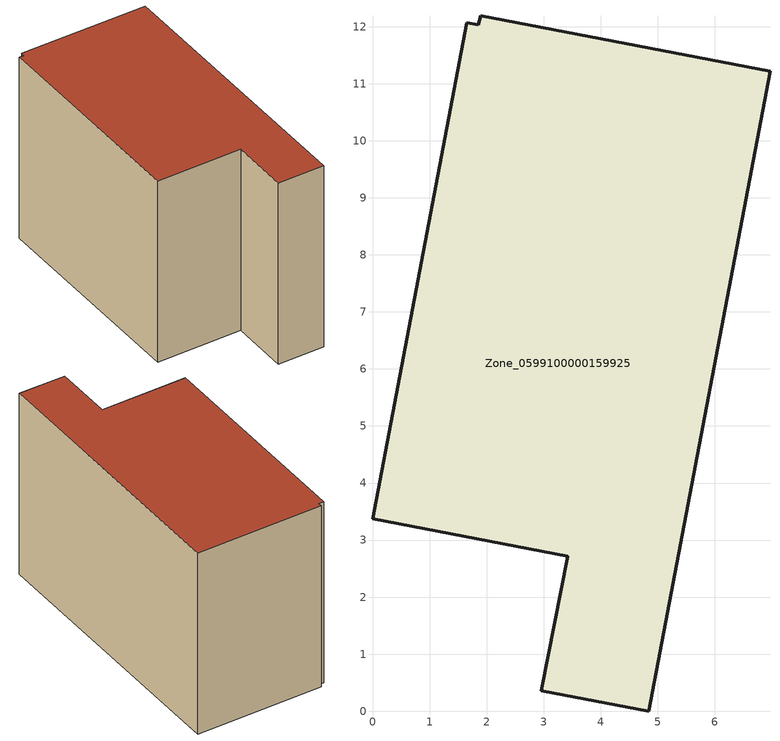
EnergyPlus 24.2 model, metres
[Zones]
Zone_0599100000159925
 floor ground (C_G): 2.96,0.36 3.42,2.72 0,3.37 1.65,12.07 1.86,12.03 1.9,12.19 6.97,11.22 4.84,0 z0
 wall outside (C_F): 3.42,2.72 2.96,0.36 4.84,0 6.97,11.22 1.9,12.19 1.86,12.03 1.65,12.07 0,3.37 3.42,2.72 z0:7.82
 roof outside (C_R): 6.97,11.22 1.9,12.19 1.86,12.03 1.65,12.07 0,3.37 3.42,2.72 2.96,0.36 4.84,0 z7.82
[BUILDING]
Pand.0599100000159925: North Axis=0; Terrain=City; Loads Convergence Tolerance Value=0.04; Temperature Convergence Tolerance Value=0.4; Solar Distribution=FullExterior; Maximum Number of Warmup Days=25; Minimum Number of Warmup Days=1
[Site:Location]
Rotterdam.The.Hague.AP_ZH_NLD Design_Conditions: Latitude=51.96; Longitude=4.45; Time Zone=1; Elevation=-4.5
[SITE:GROUNDTEMPERATURE:BUILDINGSURFACE]
18, 18, 18, 18, 18, 18, 18, 18, 18, 18, 18, 18
[MATERIAL] Thermal Absorptance=0.9; Solar Absorptance=0.7; Visible Absorptance=0.7
Name | Roughness | Thickness | Conductivity | Density | Specific Heat
G.TI.1975-1991 | MediumSmooth | 0.15 | 0.288461 | 540 | 1210
F.TI.1975-1991 | Rough | 0.3 | 0.230769 | 1920 | 840
R.TI.1975-1991 | MediumRough | 0.2 | 0.153846 | 1500 | 1000
[CONSTRUCTION]
C_G: G.TI.1975-1991
C_F: F.TI.1975-1991
C_R: R.TI.1975-1991
[ZONE]
Zone_0599100000159925: Type=1; Multiplier=1; Ceiling Height=Autocalculate; Volume=Autocalculate; Floor Area=autocalculate; Part of Total Floor Area=Yes
[ZONEINFILTRATION:DESIGNFLOWRATE]
Infil_Zone_0599100000159925: Zone or ZoneList or Space or SpaceList=Zone_0599100000159925; Schedule=AlwaysOn; Design Flow Rate Calculation Method=Flow/Area; Flow Rate per Floor Area=0.003; Constant Term Coefficient=1; Temperature Term Coefficient=0; Velocity Term Coefficient=0; Velocity Squared Term Coefficient=0
[HVACTEMPLATE:ZONE:IDEALLOADSAIRSYSTEM]
Zone_0599100000159925: Maximum Heating Supply Air Temperature=50; Minimum Cooling Supply Air Temperature=13; Maximum Heating Supply Air Humidity Ratio=0.0156; Minimum Cooling Supply Air Humidity Ratio=0.0077; Heating Limit=NoLimit; Cooling Limit=NoLimit; Dehumidification Control Type=ConstantSensibleHeatRatio; Cooling Sensible Heat Ratio=0.7; Dehumidification Setpoint=60; Humidification Control Type=None; Humidification Setpoint=30; Outdoor Air Method=None; Outdoor Air Flow Rate per Person=0.00944; Outdoor Air Flow Rate per Zone Floor Area=0; Outdoor Air Flow Rate per Zone=0; Demand Controlled Ventilation Type=None; Outdoor Air Economizer Type=NoEconomizer; Heat Recovery Type=None; Sensible Heat Recovery Effectiveness=0.7; Latent Heat Recovery Effectiveness=0.65
[ZONECONTROL:THERMOSTAT]
ThermostatControl_Zone_0599100000159925: Zone or ZoneList=Zone_0599100000159925; Control Type Schedule=DualSetpointControlType; Control 1=Thermostat_Zone_0599100000159925; Temperature Difference Between Cutout And Setpoint=0
[THERMOSTATSETPOINT:DUALSETPOINT]
Thermostat_Zone_0599100000159925: Heating Setpoint Temperature Schedule=HeatingSetpoint_Zone_0599100000159925; Cooling Setpoint Temperature Schedule=CoolingSetpoint_Zone_0599100000159925
[SCHEDULE:COMPACT]
HeatingSetpoint_Zone_0599100000159925: Through: 12/31, For: AllDays, Until: 24:00, 21
CoolingSetpoint_Zone_0599100000159925: Through: 12/31, For: AllDays, Until: 24:00, 24
DualSetpointControlType: Through: 12/31, For: AllDays, Until: 24:00, 4
AlwaysOn: Through: 12/31, For: AllDays, Until: 24:00, 1
